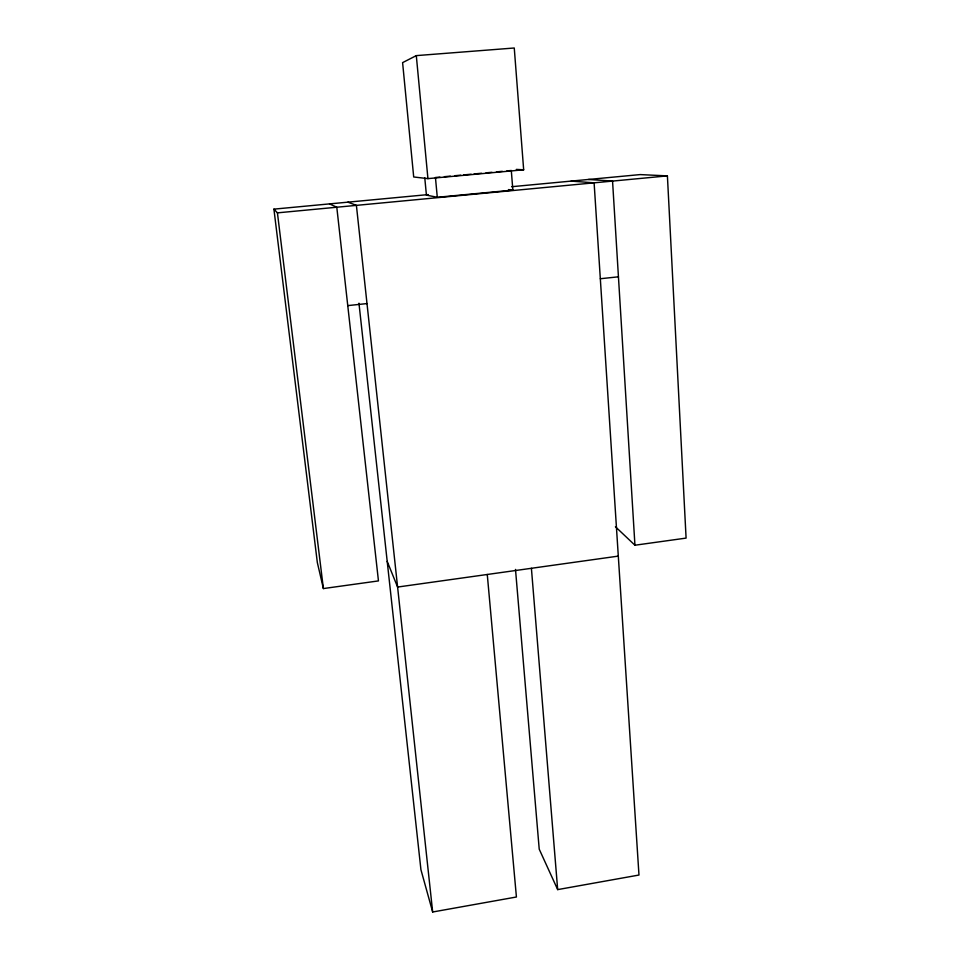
<?xml version="1.0" encoding="UTF-8"?>
<svg xmlns="http://www.w3.org/2000/svg" width="960" height="960" viewBox="0 0 960 960"><rect width="100%" height="100%" fill="white"/><g stroke="black" fill="none" stroke-linecap="round" stroke-linejoin="round"><path stroke-width="1.44" d="M416.304 55.62L402.6 62.628L413.7 176.976L427.932 178.632L523.668 169.788L514.26 48L416.304 55.62L427.932 178.632M358.956 303.192L420.936 869.736L432.672 912L516.42 897L487.272 574.488M515.496 569.424L539.22 849.168L557.676 889.608L638.976 875.04L594.108 182.832L571.14 181.104M428.268 194.58L273.912 209.136L317.34 562.584L323.388 588.564L378.456 580.908L336.792 207.228L329.52 203.892M615.42 526.74L634.944 545.22L686.088 538.104L667.404 175.884L640.14 174.588L511.608 186.72M618.3 556.116L397.596 587.052L387.204 561.408M347.76 305.616L366.996 303.576M600.324 278.736L618.444 276.816M424.764 177.792L426.42 195.12L437.292 197.28L512.856 190.116L511.296 170.496L506.832 170.916M273.912 209.136L277.428 212.856L667.404 175.884M439.908 177.096L435.444 177.504L437.292 197.28M444.372 176.688L450.324 176.136M454.788 175.716L460.728 175.176M463.704 174.9L471.144 174.216M474.12 173.94L481.548 173.244M486.012 172.836L491.964 172.284M496.428 171.876L502.368 171.324M516.3 169.416L523.668 169.788M588.504 179.46L612.552 181.08L634.944 545.22M508.488 189.588L512.856 190.116M347.892 202.152L356.4 205.368L432.672 912M277.428 212.856L323.388 588.564M531.408 568.296L557.676 889.608"/></g></svg>
